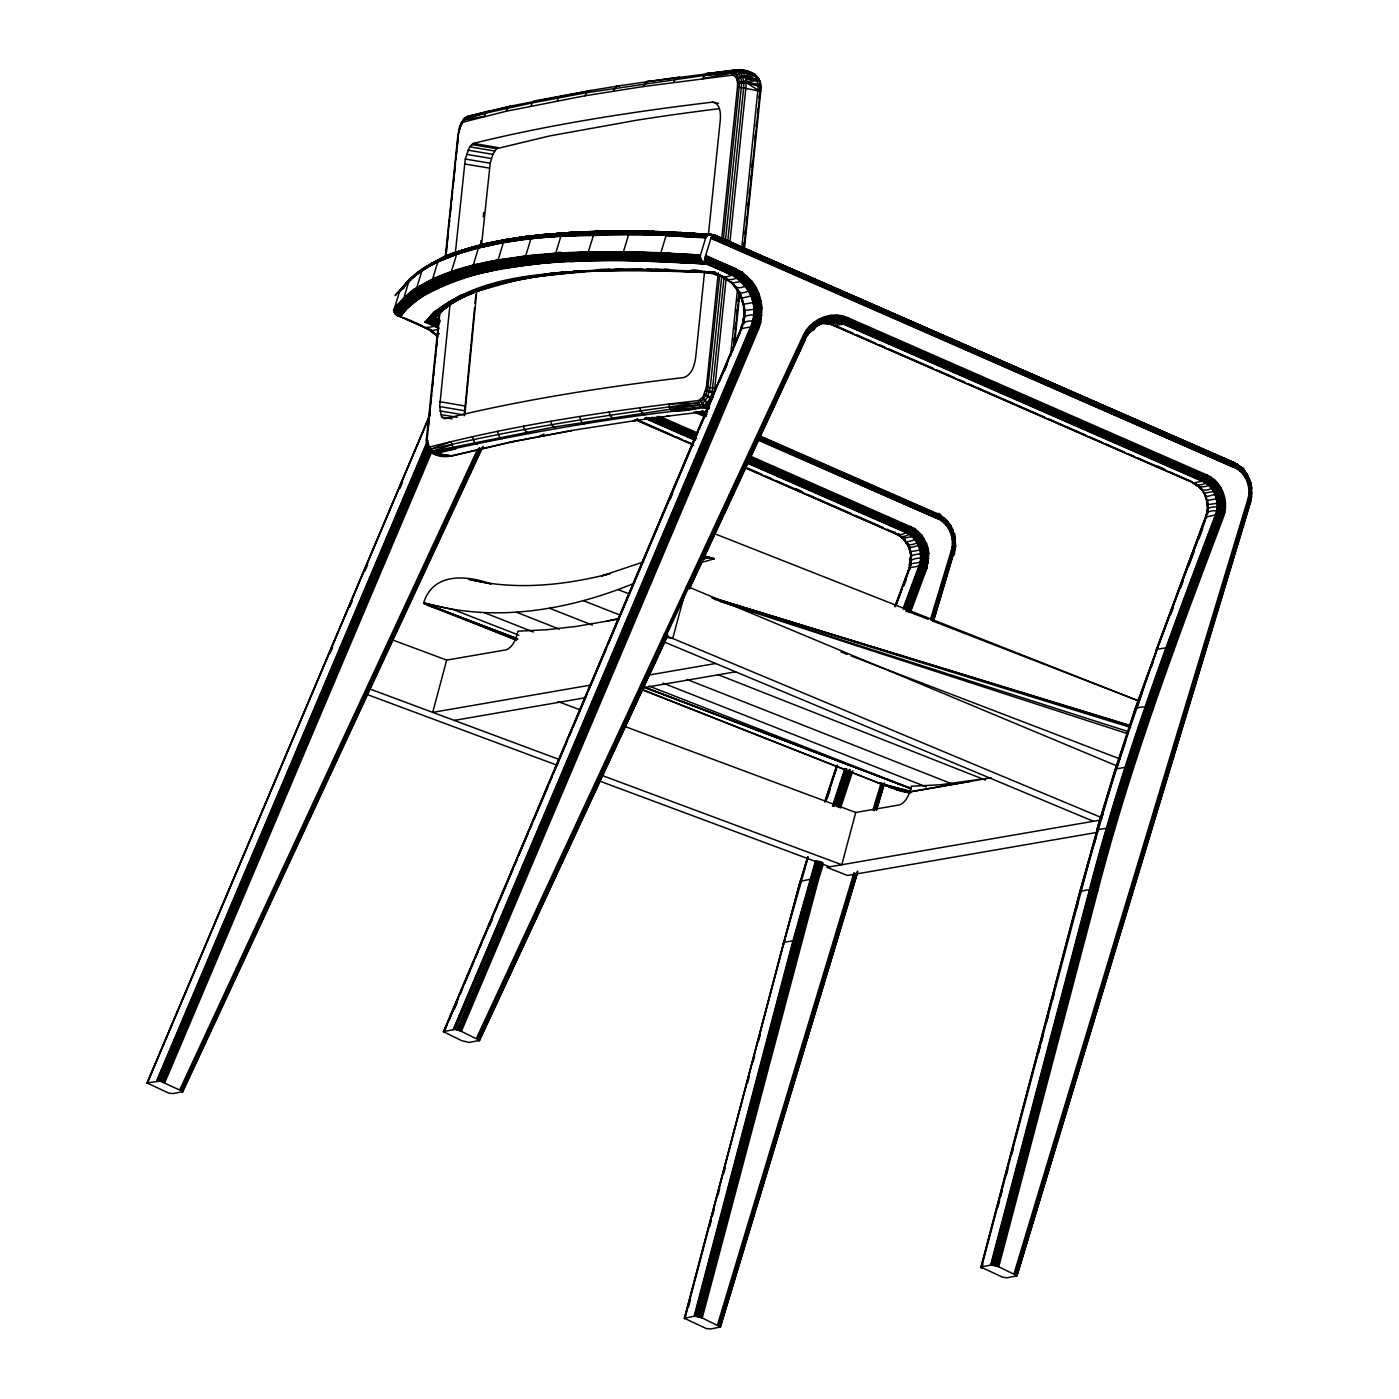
<?xml version="1.0" encoding="UTF-8"?>
<svg xmlns="http://www.w3.org/2000/svg" width="1399" height="1399" viewBox="0 0 1399 1399"><rect width="100%" height="100%" fill="white"/><g stroke="black" fill="none" stroke-linecap="round" stroke-linejoin="round"><path stroke-width="1.5" d="M744.495 307.465L744.828 317.608L743.831 317.118L744.006 310.595L762.035 308.252L760.724 322.557L758.52 329.22L461.338 1031.36L479.577 1040.349L469.26 1042.43L461.618 1040.629L443.396 1031.658L740.963 328.713L751.158 326.806L758.52 329.22M744.023 317.276L743.446 304.317L740.106 292.951M744.67 310.438L743.551 322.697L741.225 330.024M449.236 456.319L431.487 452.979L428.356 449.341L426.992 438.849L429.143 446.683C428.619 457.805 445.127 454.972 452.139 455.952L513.468 441.612L571.649 430.577L510.635 441.962L449.236 456.319C434.634 458.277 423.74 450.198 426.747 435.823L439.513 312.642M805.387 339.625L802.746 336.599C809.951 319.462 831.303 309.861 848.476 318.01L1207.18 475.118C1222.464 481.99 1229.231 501.542 1223.478 516.896C1176.926 639.99 1130.567 763.469 1097.69 891.058L998.764 1266.742L1017.038 1275.748L1007.263 1277.777L1002.733 1277.27L980.856 1267.057L991.174 1264.958L998.764 1266.742M751.211 456.511L914.684 528.542L921.679 535.013L926.593 543.599L908.86 547.936L910.242 546.869M721.814 238.197L737.483 86.913C737.85 82.786 737.465 75.476 732.027 75.161L642.998 86.598L584.747 95.814L506.071 111.273L462.789 122.22L459.869 127.606L458.277 135.143L445.756 256.157M443.396 1031.658L453.713 1029.559L751.158 326.806C759.832 306.748 749.567 280.097 728.179 273.4L705.516 262.837L705.568 255.93L711.042 237.83L713.175 234.77L1233.848 462.404L1234.268 467.511C1246.002 472.775 1251.493 487.394 1247.821 499.408L1014.118 1273.475M741.767 247.903L758.275 86.039L755.355 75.231L740.683 72.223L735.402 76.665M744.408 248.987L760.759 91.232C763.749 76.735 749.06 67.799 735.734 70.02L705.586 73.745L702.473 78.641L732.656 72.853C739.144 73.22 739.616 81.929 739.162 86.86L723.283 240.296M836.759 315.125L834.171 321.63L820.846 323.431M453.189 1029.612L750.633 326.859C763.837 294.157 735.314 270.776 706.093 263.974L701.074 259.514C635.338 255.685 569.148 258.098 504.06 268.398L498.009 264.971L496.855 260.162C468.997 265.775 441.332 273.155 416.745 287.827C409.907 288.456 377.065 330.531 403.874 297.97C437.327 268.958 483.285 261.858 525.692 255.982C583.768 249.179 642.246 252.117 700.462 255.09L700.269 256.612C632.54 250.981 563.867 250.246 496.61 261.176C462.544 267.856 426.065 276.705 400.674 302.044C392.734 306.643 391.44 314.758 400.569 316.734C423.32 285.763 461.303 272.018 497.537 264.289C564.217 251.068 632.855 250.456 700.462 255.09L705.918 237.2L708.506 234.927L714.749 235.294L737.78 245.21L736.836 244.738M427.027 440.755L440.16 310.176M704.624 271.126L695.67 357.602C694.516 365.156 691.963 374.967 683.779 377.538A2502.741 378.604 5.9 0 0 444.847 418.773L441.664 417.129L439.653 406.567L450.216 302.306M458.68 132.363L462.02 121.975L466.322 117.376L532.18 102.914L534.418 100.973L590.763 90.568L509.411 106.341L468.123 116.239L464.066 118.758L459.764 126.452L457.858 135.441L445.109 258.623M464.8 415.101L476.727 291.377M744.933 310.84L741.487 298.004M930.44 619.652L951.285 550.629C954.94 538.615 949.449 523.978 937.732 518.714L757.873 439.583M952.422 543.092C957.353 542.165 956.671 551.538 952.107 546.922M955.115 548.53L955.36 543.494M1250.776 486.345L1250.549 483.11L1251.388 497.449L1251.913 492.291L1248.957 491.888M461.25 124.371L464.066 118.758L467.476 116.589L464.468 118.338L462.789 122.22M757.803 439.916L937.732 518.714C935.336 508.624 944.115 515.182 940.845 520.411M464.101 120.524L461.058 123.252L458.82 131.558M464.223 415.765L474.576 307.623M474.978 303.303L475.817 294.647M480.574 244.895L480.994 240.576M483.267 216.793L483.687 212.456M948.12 522.544C937.767 513.066 952.334 521.897 946.266 525.29M1242.819 474.069C1247.366 470.746 1240.458 462.894 1240.266 471.393M427.954 429.755L428.863 421.099M429.301 416.78L430.192 408.141M430.647 403.821L431.539 395.165M432.204 388.695L432.886 382.207M433.55 375.719L434.442 367.08M434.897 362.761L435.788 354.122M436.243 349.785L437.135 341.146M437.59 336.827L438.482 328.188M446.089 254.705L446.981 246.067M447.435 241.73L448.327 233.091M448.992 226.603L449.674 220.133M450.111 215.813L451.23 205.006M451.685 200.687L452.577 192.03M453.031 187.711L453.923 179.072M454.36 174.753L455.479 163.945M455.934 159.626L456.826 150.97M457.281 146.65L458.173 138.011M726.221 277.771L714.802 387.978C713.7 395.585 711.007 405.465 702.718 407.878C612.045 417.479 522.177 433.375 433.235 453.224L428.619 449.866L428.164 445.582L431.854 453.171L452.139 455.952L435.561 454.133M455.147 254.74L465.29 159.031L469.662 146.808L473.369 143.415A2502.741 378.604 5.9 0 1 712.283 102.179L714.784 102.512C720.572 105.992 720.66 113.809 720.31 119.789L708.436 234.367M481.431 245.962L490.227 163.211L492.868 154.362L496.453 148.714L549.859 135.895L637.332 120.104A2473.589 374.198 5.9 0 1 719.401 108.65M429.143 446.683L430.35 446.858C518.242 424.194 608.25 410.991 698.328 400.586L702.823 397.368L706.373 387.313L718.247 272.77M719.698 274.869L707.527 390.548L703.819 399.222L698.468 403.052C608.548 414.681 518.767 428.129 430.542 449.324L427.937 447.82L427.342 443.081L428.356 449.341L430.105 451.387L427.709 447.365L427.972 445.197M721.657 277.142L710.255 387.348L707.509 397.438L701.878 404.416L553.165 427.167L431.539 451.562L429.913 451.335L427.937 447.82M725.469 240.401L741.365 86.965C741.855 81.352 741.33 71.471 733.968 71.052L705.586 73.745L735.734 70.02C745.352 70.44 757.121 71.699 760.112 82.279L759.22 84.395M724.035 277.404L712.616 387.61C711.584 409.942 692.348 410.117 673.234 411.358L670.768 410.012L668.774 404.066L698.468 403.052L700.847 407.004L708.821 409.155M727.83 240.663L743.726 87.228L743.796 81.229L741.138 72.818L737.71 69.95L646.163 81.684L642.998 86.598M729.806 243.199L745.912 87.595C746.297 81.562 746.157 73.238 739.896 70.16M730.575 355.958L737.518 288.963M733.776 342.248L734.23 337.928M735.122 329.272L735.787 322.802M736.678 314.145L737.133 309.826M738.025 301.187L738.48 296.868M743.621 247.151L744.076 242.831M744.967 234.193L745.405 229.873M746.314 221.217L746.751 216.897M747.87 206.09L748.325 201.771M749.217 193.132L749.672 188.813M750.563 180.156L751.001 175.837M751.91 167.198L752.575 160.71M754.813 139.113L755.268 134.776M756.159 126.137L756.597 121.818M757.489 113.179L757.943 108.842M759.062 98.052L759.517 93.716M733.303 350.047L739.337 291.692M743.813 248.48L760.147 90.708L759.412 80.46C752.627 78.309 742.782 72.468 736.818 79.271M734.562 344.084L739.931 292.216M808.132 334.746L805.894 331.003M394.186 309.266L399.38 292.076C427.569 253.744 479.525 247.186 523.051 239.316L527.528 236.256L591.934 231.744M921.679 535.013C919.825 538.335 903.124 545.313 905.24 539.349M911.239 565.161C904.209 551.521 920.804 554.983 928.866 553.409L926.925 568.116L910.959 611.048M928.936 558.446C920.455 557.956 905.608 556.277 910.015 569.445M911.169 559.915L909.56 567.662L895.098 606.519M910.784 564.899L911.501 555.805M1207.792 513.94C1203.245 504.672 1219.561 507.085 1225.489 507.242M1207.005 513.433L1207.704 508.711M1207.337 513.678L1207.652 504.654L1225.419 502.206M898.892 533.474C898.508 540.766 913.879 533.771 914.684 528.542M705.708 255.475L742.257 272.123L752.242 281.549C747.206 286.498 734.458 292.024 732.866 282.633M944.955 518.662L943.713 522.614M743.726 324.201C738.567 312.974 754.918 314.705 761.913 315.492M744.163 316.734L740.963 329.622L740.963 328.713M743.271 323.903C746.314 310.998 743.883 296.815 735.489 286.34M918.409 531.463L912.638 536.551L902.705 538.265L902.075 536.709L909.682 547.953M562.538 233.231C515.654 237.218 465.342 242.044 424.946 267.996C473.946 239.963 540.066 233.161 598.422 231.255L647.317 231.552M462.877 120.401L461.39 122.605L462.02 121.975M842.688 316.034L839.278 322.417L829.817 324.131L827.963 322.732L833.052 323.868M624.619 231.01L654.207 231.517L598.422 231.255L595.344 232.391L593.683 234.682L620.264 233.948L622.153 231.762L625.703 230.957L683.919 232.968L681.505 232.601C622.17 229.576 562.363 230.52 503.692 240.611L502.258 242.464L483.18 246.906L486.869 243.426L508.029 239.264L512.086 239.841M702.42 397.893L706.845 403.069L706.18 406.462L702.473 404.031L700.637 399.624M699.552 563.01L714.137 558.848L703.085 556.295L714.207 558.498M814.358 321.962C818.258 327.279 811.175 335.987 809.794 326.089M461.058 123.252L459.869 127.606M954.223 537.566C955.22 518.557 952.964 573.677 954.992 548.006M953.803 553.27L955.185 548.198M1248.573 478.615L1251.301 487.761L1249.954 502.171L1251.545 496.785L1248.66 495.701M752.347 73.85L752.557 72.888L738.445 70.457L733.88 75.459M427.237 442.486L426.817 444.13L428.916 447.75L426.957 444.847M684.321 1318.26L800.158 881.37L809.951 879.359L814.498 879.831L818.083 881.003L702.228 1317.963L720.502 1326.969L710.709 1328.998L706.18 1328.49L684.321 1318.26L694.638 1316.179L702.228 1317.963M684.496 1318.802L783.58 942.436L793.495 940.723L801.155 942.279M685.125 1317.788L783.982 942.331L808.01 857.919M688.588 1306.806L690.249 1300.475M709.695 1226.626L711.357 1220.295M712.476 1216.081L714.137 1209.75M718.019 1194.991L719.698 1188.66M723.58 1173.883L725.259 1167.553M747.468 1083.158L749.147 1076.828M753.029 1062.051L754.691 1055.72M758.59 1040.961L760.252 1034.63M694.114 1316.232L792.971 940.775L815.477 861.102M694.638 1316.179L793.495 940.723L816.002 861.05M695.286 1316.179L794.142 940.723L816.649 861.067M696.02 1316.249L794.894 940.758L817.401 861.119M696.842 1316.354L795.716 940.862L818.223 861.224M697.716 1316.529L796.608 941.002L819.097 861.399M698.643 1316.739L797.535 941.195L820.006 861.609M699.57 1317.001L798.462 941.422L820.951 861.854M700.497 1317.298L799.406 941.684L821.86 862.151M701.389 1317.613L800.298 941.964L822.752 862.466M980.874 1267.302L1079.853 891.373L1090.048 889.502L1097.69 891.058M981.049 1267.599L1080.115 891.215M981.346 1267.914L1097.498 829.694L1107.676 828.086L1114.636 829.799M981.801 1268.263L982.902 1264.031M997.907 1207.075L999.568 1200.744M1000.687 1196.512L1002.349 1190.182M1006.231 1175.422L1007.91 1169.092M1011.792 1154.315L1013.471 1147.984M1038.46 1053.045L1040.139 1046.714M1041.241 1042.482L1042.902 1036.152M1046.802 1021.392L1048.463 1015.062M1052.345 1000.285L1054.024 993.955M1076.251 909.56L1077.912 903.229M990.649 1265.028L1089.506 889.554C1122.453 761.756 1168.864 638.066 1215.486 514.797C1220.103 502.503 1214.682 486.869 1202.458 481.361L843.754 324.253L833.699 321.787M991.174 1264.958L1090.048 889.502C1122.977 761.703 1169.389 638.014 1216.028 514.745C1220.645 502.416 1215.206 486.73 1202.948 481.204L844.244 324.113L834.171 321.63L819.622 323.466M991.821 1264.976L1090.695 889.502C1123.624 761.703 1170.036 638.031 1216.658 514.762C1221.327 502.328 1215.853 486.485 1203.455 480.924L844.769 323.816L834.626 321.315L820.024 323.571M992.573 1265.028L1091.447 889.554C1124.376 761.773 1170.771 638.101 1217.392 514.832C1222.131 502.224 1216.57 486.153 1203.997 480.504L845.293 323.396L835.063 320.878L829.887 321.001L819.989 324.026L814.515 327.646L819.989 324.026L819.464 318.727M993.395 1265.151L1092.269 889.642C1125.198 761.878 1171.593 638.224 1218.197 514.989C1223.023 502.119 1217.357 485.733 1204.539 479.962L845.835 322.854C830.009 315.23 811.21 325.093 804.565 340.202L690.441 585.621M994.269 1265.308L1093.144 889.781C1126.073 762.053 1172.467 638.416 1219.071 515.199C1224.02 501.996 1218.214 485.226 1205.081 479.315L846.378 322.207C830.359 314.6 810.825 324.201 804.565 340.202M995.179 1265.518L1094.07 889.974C1126.982 762.263 1173.376 638.661 1219.963 515.444C1225.052 501.891 1219.089 484.649 1205.588 478.58L846.885 321.473C831.163 314.023 811.595 322.819 805.002 338.506L688.99 588M996.123 1265.78L1095.015 890.201C1127.926 762.507 1174.303 638.941 1220.89 515.759C1226.119 501.804 1219.963 484.019 1206.06 477.776L847.357 320.668C831.303 313.061 811.333 322.032 804.6 338.051L478.615 1039.125M997.032 1266.078L1095.942 890.463C1128.836 762.805 1175.212 639.256 1221.782 516.109C1227.185 501.699 1220.837 483.354 1206.498 476.902L847.794 319.811C831.373 312.029 810.965 321.193 804.093 337.579L478.056 1038.775M997.924 1266.41L1096.851 890.761C1129.727 763.12 1176.087 639.605 1222.656 516.493C1228.235 501.611 1221.694 482.672 1206.865 476.01L848.161 318.902C831.373 310.945 810.493 320.336 803.463 337.089L477.374 1038.408M619.18 619.023L576.353 626.402L546.887 629.725L517.945 631.176C516.109 638.171 513.485 646.95 506.106 649.836L446.683 660.101L432.711 712.371L591.375 684.968M969.734 781.481L909.717 791.921L991.139 777.774L940.25 784.787L911.326 786.238C909.49 793.25 906.849 802.029 899.487 804.915L855.751 812.469L841.778 864.739L603.144 775.85M732.027 75.161L735.734 70.02M784.139 943.888L783.388 943.293L800.56 881.02M783.702 943.573L800.158 881.37M1080.693 892.684L1079.766 891.81L1097.498 829.694M1079.923 892.072L1097.096 829.799M1080.238 892.37L1115.93 768.873L1157.06 649.258L1167.221 647.667L1174.041 649.818M1094.245 843.597L1095.942 837.476M928.289 563.395L921.207 562.153L911.046 563.78L895.5 606.414M1207.18 512.664L1156.256 650.063L1205.693 516.861C1206.2 508.134 1218.879 510.845 1224.824 512.174M909.298 568.693L911.046 563.78M1206.568 518.242L1205.693 517.14L1206.917 512.803M506.071 111.273L509.411 106.341L512.261 105.974L468.123 116.239L464.73 119.107L464.048 121.433L464.066 118.758M403.874 297.97L409.068 280.779C446.911 246.294 500.947 239.666 549.755 233.86L563.972 233.546M416.745 287.827L421.938 270.637C466.444 241.397 521.67 236.344 573.415 232.199L633.922 231.569M401.181 316.401L395.322 313.831C419.245 281.968 461.005 272.368 498.009 264.971C565.074 254.391 633.502 254.461 701.074 259.514L700.269 256.699C612.535 253.271 520.498 251.82 438.342 287.372L432.396 284.399L431.294 279.748L409.085 293.807L394.063 309.721L401.181 301.117L393.993 310.665L409.033 294.892L432.623 279.013L437.817 261.805C523.646 224.242 620.876 230.153 712.301 234.63L685.947 233.091L702.42 234.367M451.457 271.441L456.651 254.251C538.16 226.358 626.385 230.24 711.182 234.49L680.456 232.654L677.501 233.72L676.067 236.116L705.848 237.375C612.482 232.654 510.967 224.33 424.946 267.996M432.623 279.013L473.299 265.093L478.493 247.885C553.514 227.95 632.4 230.363 709.241 234.717L622.817 231.447L571.596 232.671L568.868 235.784L620.352 233.423L707.264 235.627C654.067 231.027 600.451 230.345 547.201 234.682L545.12 236.851L502.258 242.464L465.832 250.858L469.557 247.973L509.288 239.299L562.066 233.441M394.133 311.592C417.864 279.695 459.589 269.185 496.628 261.735C563.902 250.946 632.523 251.75 700.357 255.58C608.373 253.184 508.414 247.256 425.313 293.877L420.487 290.87L419.333 286.76L409.033 294.35L394.046 311.138C418.126 278.051 461.093 269.762 498.131 259.899L503.325 242.709M426.083 294.105C511.562 250.141 612.657 260.266 705.656 263.729L676.731 262.19L672.254 258.955L670.488 254.233L700.269 256.699C604.77 252.992 499.443 248.095 415.136 300.855L410.362 297.952L409.085 293.807L400.674 302.044L394.256 311.994C425.418 272.665 479.367 264.743 525.692 255.982L530.886 238.774C589.434 232.321 648.541 231.01 707.264 235.627M498.131 259.899L555.7 253.324L560.894 236.134L647.475 234.333L705.848 237.375M438.342 329.447L431.154 330.689L396.127 314.618C419.665 282.458 461.792 273.19 498.656 265.688C565.773 254.566 634.202 256.384 701.826 260.686L645.394 259.34L594.243 260.371L589.591 256.804L588.297 251.89L593.841 234.158L647.475 234.333L705.656 237.882M588.297 251.89C523.121 258.028 441.157 258.081 398.138 315.912C423.407 285.169 464.206 274.851 501.611 267.786C568.291 256.349 636.283 257.538 703.522 262.382C650.955 260.162 598.212 259.2 545.68 262.907L540.906 259.427L539.612 255.055C489.528 263.204 427.29 268.678 396.756 315.09C416.307 288.439 449.761 277.876 480.469 270.252C552.727 255.178 627.189 255.422 700.602 258.448C617.081 252.817 531.095 254.601 451.055 281.724L446.124 278.558L444.969 274.414L430.997 280.727L409.12 295.469L394.273 312.064C451.772 250.054 546.275 257.941 623.464 251.68L628.658 234.472L676.189 235.539L620.352 233.423M623.464 251.68L660.905 252.729L666.099 235.522M800.176 881.632L807.66 856.853M800.35 881.912L807.923 856.695M818.083 881.003L823.154 864.267M717.582 1324.678L854.002 872.801M872.959 810.038L881.16 782.845M718.334 1325.045L854.772 873.151M873.728 810.388L881.93 783.195M931.192 620.019L952.037 550.979C955.849 538.493 950.148 523.296 937.96 517.822L758.013 438.674M719.016 1325.395L855.436 873.518M874.392 810.755L882.612 783.562M931.874 620.387L952.719 551.346C956.671 538.405 950.743 522.649 938.117 516.965L758.748 438.114M719.576 1325.762L856.013 873.868M875.582 809.024L883.171 783.912M932.434 620.736L953.279 551.696C957.353 538.318 951.25 522.037 938.187 516.179L758.625 437.275M719.698 1327.441L857.395 871.367M876.019 809.356L883.923 783.51M932.871 621.069L953.716 552.045L951.285 550.629M720.1 1327.336L857.797 871.262M876.334 809.689L884.325 783.405M933.185 621.401L953.716 552.045M720.38 1327.179L857.552 872.731M876.508 810.231L884.605 783.23M933.867 620.054L954.013 552.36M1097.638 831.338L1096.711 830.167L1115.125 769.363L1134.974 709.223L1157.06 649.258M1096.729 830.411L1115.528 768.995L1125.443 767.282L1132.998 769.135M1096.886 830.691L1135.149 709.818C1137.894 705.865 1148.072 706.495 1152.811 709.118M1101.328 819.184L1103.164 813.116M1014.887 1273.824L1248.59 499.758C1252.402 487.272 1246.684 472.093 1234.513 466.619L711.357 237.008L1234.67 465.762C1247.296 471.428 1253.207 487.184 1249.255 500.125L1015.552 1274.192M1016.111 1274.541L1249.814 500.475C1253.906 487.097 1247.786 470.816 1234.74 464.958L712.108 235.679L1234.722 464.241C1239.217 466.497 1252.7 476.08 1246.719 480.557M1016.251 1276.238L1250.269 500.825L1247.821 499.408M1016.863 1275.206L1250.269 500.825M1016.653 1276.115L1250.566 501.139M1017.038 1275.748L1250.758 501.681L1251.825 487.744L1248.73 488.024M824.745 801.924L836.375 766.652M824.868 801.697L836.777 766.267M825.55 801.417L837.232 765.166M826.582 798.672L837.529 765.515M827.019 799.039L830.446 788.669M832.475 806.086L844.804 768.751M833.017 806.034L845.328 768.698M833.647 806.051L845.975 768.716M834.399 806.121L846.71 768.785M835.903 804.163L846.85 770.989M836.095 806.419L847.724 771.181M837.004 806.646L849.315 769.345M837.931 806.926L850.225 769.625M838.84 807.223L850.47 772.021M839.732 807.573L851.344 772.37M840.554 807.94L852.848 770.692M1115.615 770.254L1135.376 708.838M1116.734 768.541L1125.618 741.61M740.823 329.272C740.945 319.024 753.781 320.231 760.724 322.557M948.435 528.367C952.282 522.754 950.078 528.262 953.086 532.862M1244.585 471.778L1247.313 474.681L1244.988 477.146M673.811 82.314L674.825 79.323L679.634 77.085L616.504 86.178L613.304 91.092M428.042 328.555C417.392 325.984 441.07 329.867 439.863 320.144C434.389 314.006 431.644 325.267 424.911 321.91C474.681 270.304 555.56 273.592 621.925 269.308M848.476 318.01L844.244 324.113L833.594 325.425L1193.469 482.917L1203.455 480.924L1207.18 475.118M910.627 526.321C910.224 532.477 897.703 538.178 895.203 532.18M516.388 640.235L423.722 602.672C433.235 572.156 466.899 575.234 491.136 583.925L468.438 579.238C515.007 590.623 564.059 585.429 610.051 573.695L601.57 575.933L643.627 561.891M584.747 95.814L587.982 90.9L619.25 85.846L616.504 86.178M557.344 100.763L558.393 97.755L563.43 95.499M531.13 105.904L532.18 102.914L585.779 92.824L733.968 71.052M490.822 110.976L485.645 113.267L484.579 116.274L463.244 120.034M1134.991 709.503L1156.658 649.363M1136.18 708.104L1155.959 652.808M1137.335 706.443L1142.476 692.103M1151.255 667.533L1153.458 661.395M894.818 606.694L909.28 567.837L919.475 565.948L926.925 568.116M896.654 603.826L901.988 589.504M903.509 585.412L909.595 569.061M903.929 585.814L906.22 579.676M902.967 608.95L918.951 566C923.55 553.724 918.146 538.073 905.905 532.582L746.489 462.754M903.509 608.897L919.475 565.948C924.092 553.637 918.671 537.95 906.395 532.424L746.979 462.597M904.139 608.915L920.122 565.965C924.774 553.532 919.3 537.706 906.919 532.145L747.486 462.317M904.873 609.002L920.857 566.053C925.578 553.427 920.017 537.373 907.461 531.725L748.028 461.897M905.678 609.142L921.661 566.193C926.488 553.322 920.822 536.936 908.003 531.183L748.57 461.355M905.8 611.398L922.518 566.403C927.467 553.217 921.661 536.447 908.528 530.536L747.118 459.834M906.692 611.66L923.427 566.665C928.499 553.112 922.536 535.869 909.035 529.801L749.619 459.974M908.371 609.912L924.337 566.98C929.566 553.007 923.427 535.24 909.525 528.979L750.091 459.169M908.511 612.307L925.246 567.329C930.65 552.92 924.302 534.575 909.945 528.123L748.535 457.421M909.385 612.692L926.121 567.714C931.682 552.832 925.141 533.893 910.329 527.231L748.902 456.529M1156.413 650.395L1206.498 516.336L1208.106 508.606L1206.253 495.963M1156.693 650.762L1205.378 519.886M1170.806 614.336L1173.096 608.215M1180.704 587.755L1182.977 581.617M1189.063 565.266L1194.396 550.944M1198.96 538.685L1202.755 528.455M436.156 325.95L427.499 322.155L433.568 312.099L460.446 295.294C496.225 287.372 531.795 272.455 569.62 272.49L571.457 272.001C522.334 278.961 463.821 282.213 428.776 322.067L437.24 324.988M1247.978 484.211L1250.951 483.11L1247.104 474.348M924.442 539.087C918.986 542.322 906.482 549.492 904.961 539.839M1203.944 492.238L1205.816 496.785L1223.128 492.396M733.478 75.301L737.85 70.23M160.273 1081.13L183.024 1091.57L173.249 1093.598L168.684 1093.074L146.86 1082.861L160.273 1081.13L428.741 446.806L427.36 445.669L426.992 439.601M752.242 281.549L756.125 287.495C753.939 289.785 736.399 296.028 739.406 291.429M431.854 453.171L432.676 452.664L430.262 451.51L430.35 446.858M146.878 1083.123L430.245 413.877M147.052 1083.421L429.965 414.961M147.664 1082.389L428.951 417.776M330.094 653.368L332.647 647.335M349.698 607.079L352.251 601.045M365.017 570.844L367.587 564.811M399.957 488.338L402.51 482.288M156.636 1080.832L427.744 440.318M157.178 1080.78L427.412 442.276M157.825 1080.78L427.202 444.322M158.559 1080.85L427.08 446.421M159.381 1080.955L427.884 446.578M161.182 1081.34L428.706 449.289M162.127 1081.602L429.598 449.639M163.053 1081.899L430.507 450.006M163.945 1082.231L431.364 450.426M164.785 1082.581L431.312 452.874M443.588 1032.2L741.225 328.52M444.2 1031.168L741.645 328.415M444.76 1030.503L447.313 1024.47M449.009 1020.448L458.382 998.309M460.096 994.269L462.649 988.236M464.346 984.214L473.719 962.075M475.433 958.035L477.986 952.002M479.682 947.98L482.235 941.947M483.949 937.907L493.322 915.768M495.019 911.746L497.572 905.713M499.286 901.69L512.908 869.478M514.622 865.456L517.175 859.406M518.872 855.384L528.245 833.244M529.941 829.222L532.512 823.172M534.208 819.149L547.848 786.955M549.545 782.915L552.098 776.882M553.812 772.86L567.434 740.648M569.148 736.626L571.701 730.593M573.398 726.553L587.038 694.359M588.734 690.319L606.624 648.052M608.338 644.03L697.786 432.676M699.483 428.654L713.123 396.442M719.086 382.347L728.459 360.208M730.156 356.185L732.709 350.152M734.423 346.13L740.386 332.035M454.57 1008.714L457.123 1002.681M489.493 926.19L492.046 920.157M670.086 499.513L672.639 493.48M705.009 416.989L707.562 410.956M724.612 370.7L727.165 364.667M453.713 1029.559L751.788 326.841C756.562 315.282 755.635 301.764 749.724 290.782C741.173 274.012 720.817 270.584 705.516 262.837M454.36 1029.577L752.522 326.946C757.331 315.265 756.387 301.607 750.441 290.52C741.697 273.435 720.887 270.024 705.323 262.085M455.112 1029.629L753.327 327.104C758.206 315.282 757.244 301.432 751.211 290.205C742.292 272.788 721.027 269.377 705.183 261.246M455.934 1029.751L456.808 1029.909L754.183 327.331C759.132 315.317 758.171 301.24 752.032 289.82C742.939 272.071 721.254 268.625 705.096 260.336M457.735 1030.136L755.075 327.628C760.112 315.37 759.132 301.047 752.872 289.401C743.551 271.336 721.464 267.699 705.113 258.867C724.07 266.912 749.409 272.7 756.509 295.084C760.287 305.664 760.234 317.556 755.967 327.978L458.662 1030.398L456.808 1029.909M459.589 1030.696L756.859 328.363C762.123 315.579 761.091 300.61 754.568 288.474C744.967 269.832 722.251 265.95 705.358 256.891C725.014 265.076 750.983 271.319 758.293 294.402C762.228 305.454 762.175 317.888 757.716 328.782L460.498 1031.011L458.662 1030.398M1237.398 469.19C1241.158 464.59 1232.502 461.67 1241.647 467.756M180.051 1089.261L477.636 449.254M180.821 1089.629L479.28 447.75M181.503 1089.978L479.909 448.222M182.08 1090.346L480.434 448.694M182.535 1090.695L480.836 449.131M182.237 1092.042L482.025 447.558M182.639 1091.937L483.075 446.264M476.604 1038.041L802.746 336.599M479.07 1039.474L666.903 635.531M478.79 1040.821L667.445 635.094M479.192 1040.716L667.848 634.989M689.27 588.402L805.264 338.925M479.455 1040.559L667.323 636.248M689.427 589.031L805.404 339.31M759.395 85.042L759.657 81.369C752.784 79.288 743.254 73.535 737.011 79.883M569.62 272.49L548.74 274.694C507.959 279.713 459.939 287.145 432.186 320.931L438.272 323.606L433.078 320.319L441.35 310.491L433.812 319.584L438.761 322.802L433.078 320.319C454.78 292.741 491.958 285.221 524.24 277.159M404.119 288.142L400.306 290.38L416.08 273.714C405.623 282.091 374.74 318.115 415.608 274.152C437.467 257.224 464.835 247.815 491.679 243.269L487.831 244.265M1211.237 477.321C1208.491 484.351 1197.457 487.604 1192.035 482.13L829.922 323.851M742.257 272.123C739.337 279.398 727.935 282.388 722.846 276.372M471.253 291.831C457.963 299.578 442.101 306.014 433.463 319.969L438.761 322.802M594.12 260.564L570.023 261.578M436.698 325.53L429.948 321.84C464.748 284.504 520.148 276.757 568.484 272.578C616.417 267.821 664.63 269.115 712.633 272.333C718.929 278.261 734.055 279.205 736.416 268.923L705.568 255.93L736.101 269.832L705.463 256.402M396.127 314.618C412.688 285.448 447.575 275.096 477.863 266.807C522.754 256.769 568.728 251.68 614.738 252.205L615.805 256.559L620.369 260.162L704.362 263.029C625.108 257.591 544.106 256.734 466.619 276.6L461.687 273.347L460.323 269.063L431.014 281.286L409.277 296.063L394.466 312.519M487.936 111.325L466.164 117.289L467.686 118.338L464.468 118.338M438.971 328.065L426.188 322.102L432.693 314.443L438.901 313.149L455.794 300.173M735.717 77.067L738.969 73.622L743.271 72.818L755.355 75.231L758.485 78.816M428.776 322.067C438.114 303.915 457.613 297.445 474.995 289.663M426.188 322.102L431.609 314.32M395.322 313.831C421.833 274.134 473.439 263.956 517.525 257.591L518.679 261.823L523.506 265.25C582.369 257.171 642.158 257.923 701.424 260.039C634.464 254.723 566.84 256.734 500.457 267.139C463.052 274.204 422.341 284.609 397.071 315.317L426.153 327.943M1207.914 509.323L1206.655 500.65L1208.176 500.177M489.02 243.094C477.619 247.448 441.297 253.044 437.817 261.805L456.651 254.251L478.493 247.885M690.704 270.689L701.021 271.144L692.383 271.598C636.755 268.276 580.62 268.258 525.534 277.457C490.699 283.035 453.293 293.388 430 321.822L435.264 314.425L451.02 300.995L455.759 300.575L469.155 294.105L497.502 284.242L551.906 273.47L545.593 274.291M950.183 531.777L952.859 529.994L950.743 525.692M1214.962 480.242C1211.254 487.412 1196.949 488.653 1195.918 484.579M400.569 316.734C421.554 284.014 461.25 271.703 497.152 263.607C554.074 252.047 612.692 252.415 670.488 254.81M398.68 314.705L394.71 312.974L401.163 304.352L400.761 303.163M433.06 607.393L423.705 603.424L425.541 603.021C494.424 623.08 568.728 610.226 633.939 583.383M397.071 315.317C418.668 281.426 460.009 270.759 496.89 262.942C564.094 252.047 632.628 252.012 700.357 257.486C632.628 253.534 564.252 251.855 497.152 263.607C460.271 271.563 419.123 281.741 394.71 312.974M747.573 276.372L741.767 281.426L732.272 283.105L731.135 282.108L739.179 292.688M824.081 322.802L825.375 320.074L824.99 316.471M737.78 245.21L714.749 235.294L678.725 233.073L595.344 232.391L546.135 235.452L503.203 241.013L466.864 249.442L437.59 260.546L414.838 275.113C446.893 250.089 488.251 242.062 527.528 236.256L531.288 236.396C485.785 243.216 432.291 250.456 401.933 289.033C419.035 266.405 446.298 254.635 473.002 247.606C445.004 253.936 416.447 268.013 399.537 291.622C409.12 278.209 423.355 269.168 437.817 261.805M431.749 264.988C418.913 267.874 409.487 280.237 401.058 289.645L407.249 281.829L399.992 290.782M807.258 335.393L811.542 330.444M401.058 289.645L407.721 281.391L416.675 273.295L427.482 265.827M401.478 289.331L408.298 280.972L410.834 279.922M599.839 270.339L639.99 269.955L715.151 272.21M407.109 283.542L418.231 272.56L442.399 258.605L440.265 259.007M429.948 321.84C442.644 303.723 464.363 296.448 483.652 288.089C466.549 293.86 444.707 303.915 432.641 320.633L438.272 323.606M434.547 318.412L440.72 311.312L434.372 318.78L439.181 321.945L434.127 319.182L440.72 311.312L458.837 298.547M433.078 320.319C452.192 295.993 483.967 287.547 512.506 280.29M434.127 319.182L449.044 304.387M427.499 322.155C473.439 272.525 548.635 276.32 610.524 269.587M399.38 292.076L409.068 280.779L402.335 288.841L404.853 285.956M432.186 320.931L438.901 313.149M439.951 312.292L448.275 305.349L470.221 293.283M515.497 278.908L513.958 280.167C564.147 270.129 615.63 268.975 666.641 270.304L668.705 269.377L664.42 269.29M910.784 560.142L911.099 555.875L909 547.656M518.837 635.181L453.766 609.754L423.617 603.196L517.56 638.906M1218.232 483.792C1213.632 488.216 1202.913 494.022 1198.681 486.747M759.849 88.837L760.322 86.808L746.052 82.576L737.588 83.573M436.383 314.215C477.514 278.768 536.447 276.425 588.157 270.776L686.419 270.794L714.259 272.857L727.27 279.485M416.412 274.816L422.585 269.92M424.159 602.759L429.843 606.099L516.511 639.885M526.339 276.722L525.534 277.457L528.175 277.667L548.74 274.694M568.868 430.909L635.356 420.574L637.507 418.651M437.765 324.341L431.154 321.455L437.345 313.918L431.766 321.14L438.202 313.551L446.526 306.573L458.4 299.019L448.712 304.86M544.089 434.04L539.052 436.313M416.098 274.921L419.21 272.263L416.675 273.295M432.693 314.443L440.965 307.413L447.225 306.189M454.01 253.167L450.286 256.104L456.651 254.251M440.965 310.84L457.735 298.634M439.478 312.729L448.275 305.349M488.234 286.428L498.604 283.455L481.851 289.261M425.313 293.877L406.724 308.445L399.31 316.384C420.487 283.298 460.726 270.409 497.537 264.289C564.427 252.117 632.89 254.233 700.479 257.941C604.945 258.518 485.645 239.911 406.724 308.445L401.163 304.352M819.692 324.446L815.285 325.495M426.52 604.141L517.752 639.343M446.246 306.154L455.882 299.998M444.83 307.203L454.692 299.911M425.698 267.034L406.497 282.808C419.158 269.115 436.068 260.476 453.119 253.499M425.961 267.559L429.336 265.215M422.026 270.899L425.401 268.556M1220.977 487.884L1214.017 491.451L1204.102 493.165L1201.339 489.055L1204.102 493.165M414.594 275.603L421.938 270.637M466.322 117.376L488.758 111.483M425.646 268.136L442.399 258.605M503.692 240.611L528.665 236.151L552.133 233.825M528.63 277.002L532.494 276.32L491.084 285.134L471.008 292.321L484.421 287.145M447.802 305.786L457.333 299.858M909.647 793.076L883.014 784.734L642.403 689.917M951.442 535.432L954.398 534.331L955.482 543.791M426.188 266.614L452.402 253.866L486.869 243.426L467.948 248.637M737.535 82.821L741.418 81.404L757.663 80.932L745.44 78.431L757.593 80.355M1207.564 509.184L1207.652 504.654M456.634 300.243L480.976 289.593M430.472 265.041L443.675 258.57M459.169 298.057L464.241 295.609M457.928 299.438L469.155 294.105M547.201 234.682L600.748 231.255L642.893 231.535M646.618 269.342L667.463 270.042L617.833 269.342L590.728 271.039L636.388 269.71L692.383 271.598L675.227 270.741M460.288 298.127L483.162 288.509L497.502 284.242M642.456 269.203L598.964 270.602M464.923 295.434L498.604 283.455M465.22 294.944L469.067 293.195M437.153 261.018C522.596 225.764 618.078 231.622 708.506 234.927M444.375 257.766L456.161 252.782M447.61 256.909L473.002 247.606M756.125 287.495L759.097 294.052L741.33 298.267M911.623 551.398L910.102 551.853L928.079 548.425L926.593 543.599M818.887 324.883L824.466 322.504M444.287 257.871L468.735 249.424M469.732 293.703L482.568 288.893M430.542 449.324L450.88 441.699L453.119 447.593L455.812 448.904L433.935 453.993M512.366 280.832L513.258 280.517L494.914 285.151M702.333 559.198L708.436 557.134L705.148 556.015M952.194 539.227L955.325 538.982L954.013 534.331M451.807 254.251L469.557 247.973M429.406 446.806L429.406 449.271L431.539 451.562L451.3 444.952M700.986 560.055L709.223 557.309L714.137 558.848M571.596 232.671L606.309 231.535M479.962 289.838L495.911 284.924M487.831 286.463L497.17 283.56M483.652 288.089L511.982 280.622M453.119 447.593L433.235 453.224L431.539 451.562M464.73 119.107L485.645 113.267M467.353 249.022C502.608 238.739 539.245 234.577 575.776 232.182L592.074 232.112M474.926 247.098L496.418 242.01M1224.615 497.205L1206.62 500.685M500.65 282.93L510.932 280.395M475.065 247.116L491.679 243.269M606.344 621.226L618.515 618.41M500.597 282.983L510.565 280.692M507.05 281.182L511.055 280.272M484.666 272.385C555.91 254.583 630.232 256.384 702.91 261.893L646.46 260.057L594.75 260.564M759.097 294.052L761.091 301.047L743.061 304.37L739.721 293.3M823.626 322.942L829.485 321.455L830.814 315.265M485.978 243.741L508.029 239.264M493.777 242.849L498.009 242.01M591.847 270.969L592.809 270.776L573.59 271.878M524.52 277.859L514.57 279.783L551.906 273.47M528.507 277.089L532.494 276.32M511.369 281.042L550.611 274.187M500.475 241.293L504.549 240.558M664.612 270.532L666.641 270.304L598.51 270.077M545.383 236.361C599.034 230.643 653.088 233.371 706.862 235.941C638.748 231.412 569.62 229.558 502.258 242.464C560.125 233.231 619.005 230.66 677.501 233.72M520.865 278.349L524.747 277.667M527.161 276.915L531.043 276.25M435.719 334.326C423.232 321.997 433.393 338.033 439.321 333.696M649.258 674.983L715.711 663.493M454.255 720.398L585.254 697.769M643.243 687.748L735.594 671.8M1099.387 820.251L826.809 867.328L847.514 875.494L1096.833 832.422M505.878 239.579L527.528 236.256M505.004 239.894L528.665 236.151M529.329 277.544L589.626 270.759M516.843 238.547L523.034 237.62M527.161 237.008L531.288 236.396M545.925 274.029L550.244 273.4M640.497 688.763L884.728 785.381L901.533 791.309L909.787 792.673M540.311 235.854L545.942 235.067M531.2 277.037L549.737 274.484M669.264 415.958L632.663 420.889L635.356 420.574M536.691 275.76L542.952 274.938M547.131 274.396L555.49 273.417L551.311 273.854M537.199 275.376L541.396 274.834M573.695 232.829L591.655 231.867M534.418 100.973L537.251 100.623M510.635 441.962L513.468 441.612M483.652 447.872L486.52 447.523M447.173 455.847L450.163 455.479M646.163 81.684L648.874 81.352M666.589 416.272L706.512 411.446M518.767 238.53L522.806 238.057M473.299 265.093C479.367 261.683 477.461 271.931 483.914 272.123M526.531 236.448L550.874 233.773M537.338 235.749L545.4 234.892M558.166 272.822L564.409 272.175M559.652 272.98L567.994 272.106M670.768 410.012L700.847 407.004L709.415 407.826M423.74 603.196L517.21 638.591M703.487 75.651L732.656 72.853M559.373 273.12L569.445 272.193M523.121 238.792L593.841 234.158M557.974 272.927L568.116 272.036M542.445 235.662L546.729 235.294M557.432 234.367L563.849 233.808M558.498 272.543L562.573 272.193M948.085 521.932L947.14 521.722L952.457 530.431M568.501 232.986L577.105 232.391L566.7 232.986M586.286 270.707L574.185 271.528L589.364 270.724M568.484 272.578L592.809 270.776M523.051 239.316L530.886 238.774M525.692 255.982L588.489 251.89L641.984 252.537L643.155 257.014L647.65 260.669L706.093 263.974M574.762 271.161L580.812 270.759M669.142 407.336L699.343 405.308M470.326 116.117L468.123 116.239L468.49 117.306M574.902 271.179L583.558 270.724M573.223 270.899L577.577 270.672M545.12 236.851L560.894 236.134M578.941 232.899L591.952 232.356M713.577 272.945L690.162 271.546C689.777 264.376 744.6 284.749 713.158 272.788L616.05 269.395M737.483 86.913L760.759 91.232M572.453 232.391L626.909 231.027M706.373 387.313L714.802 387.978M589.486 270.986L639.99 269.955M430.07 330.339L431.154 330.689M609.877 269.273L599.209 269.64L617.833 269.342M600.066 270.269L640.934 269.78L691.333 271.651M465.884 117.831L468.053 117.778M819.901 322.977L828.54 323.694L834.766 325.81M820.374 323.274L829.817 324.131M1233.848 462.404L1238.185 465.098M744.898 76.106L755.81 75.896L758.853 79.376M824.711 323.326L822.962 322.47L828.225 323.274M597.46 231.43L683.919 232.968M602.042 231.482L628.186 231.272M955.325 538.982L955.22 543.896M656.306 232.339L680.299 232.933M891.46 787.235L889.589 787.217L910.557 792.149M555.7 253.324C565.861 248.97 561.594 259.41 569.306 261.281M637.682 269.955L665.697 270.479M646.74 269.29L668.145 269.727L655.589 269.29M706.32 236.553L647.737 233.86L653.018 231.43L682.677 232.706M683.866 270.741L700.444 271.493L685.475 270.707M676.889 270.741L699.727 271.791L680.386 270.741M1207.32 504.829L1207.145 500.475M910.732 555.998L910.609 551.678M574.534 232.112L575.776 232.182M700.304 255.825L660.905 252.729M710.884 272.071L715.081 272.298M614.231 270.199L611.678 269.902M706.163 272.14L714.714 272.613L706.478 272.036M721.534 276.337L714.679 272.648L688.903 271.284L713.403 272.892M655.484 231.779L674.895 232.899M685.982 233.091L712.913 234.7M685.388 233.528L697.961 234.28M620.264 233.948L628.658 234.472M712.301 234.63L680.456 232.654L709.241 234.717M694.796 270.864L700.899 271.284M693.309 271.441L699.605 271.861M714.277 272.84L703.802 272.14L714.609 272.7L732.272 283.105M678.06 233.371L707.562 235.399M694.131 271.179L700.304 271.616M687.643 270.864L713.018 272.648M705.918 237.2L676.626 234.56M731.694 275.183L728.179 273.4M708.576 234.822L714.749 235.294L714.015 234.717M476.15 289.855L477.531 289.995M911.064 791.537L878.187 782.863L910.784 791.799M435.474 454.045L445.004 455.235M910.766 556.05L910.277 551.783M473.369 143.415L498.306 147.629M471.515 144.517L496.453 148.714M469.662 146.808L494.599 151.005M467.931 150.148L492.868 154.362M466.444 154.31L491.381 158.524M465.29 159.031L490.227 163.211M464.555 163.945L489.493 168.142M439.933 401.74L464.87 405.955M439.653 406.567L464.59 410.746M439.863 410.904L462.737 414.751M440.545 414.506L457.176 417.304M441.664 417.129L452.052 418.878M664.577 637.087L672.727 638.469L1101.363 817.541M760.864 86.86L758.241 84.902L746.052 82.576L758.101 90.148M745.195 77.032L757.331 79.393M742.782 72.206L754.656 74.584L740.491 70.387L755.425 74.514M712.283 102.179L718.387 103.439M737.71 69.95L749.899 72.503M898.718 789.736L901.725 790.732L897.214 789.246L910.067 792.638M909.263 792.289L895.028 789.176L898.927 790.505M714.137 392.14L705.935 390.076M894.346 788.949L910.889 792.586M440.58 454.045L444.795 454.99M897.231 789.928L909.507 792.761M713.84 393.329L705.743 390.863M888.837 786.938L909.21 791.764M743.271 72.818L755.81 75.896M883.014 784.734L910.417 791.659M727.55 273.365L729.159 273.767L705.778 263.467L732.184 275.026M745.982 81.439L758.241 84.902M712.231 398.103L704.659 394.063M1129.605 725.871L712.178 597.723L1130.025 725.382M712.108 597.688L1129.08 725.574M714.12 598.492L1130.602 727.445M711.759 399.152L704.344 394.763M713.997 599.139L1127.611 731.397M720.205 601.465L1127.524 733.671M887.176 785.731L895.745 788.739M709.468 403.069L705.446 400.971L702.823 397.368M707.387 556.627L709.223 557.309M391.615 639.588L446.683 660.101M557.956 701.546L580.393 709.905M625.266 726.623L855.751 812.469M369.493 688.833L558.271 759.132M367.36 694.569L557.659 765.445M598.58 780.677L829.799 866.803M706.845 403.069L708.873 403.856M709.276 408.298L703.575 406.042L700.182 399.922M641.984 686.262L911.239 788.739L641.984 686.594M643.785 686.822L911.221 788.704M841.009 652.021L847.129 654.365M851.204 655.939L1120.109 758.975M907.899 611.415L913.984 613.776M914.754 614.109L920.874 616.469M922.098 616.924L928.184 619.285M933.098 621.226L939.201 623.587M940.373 624.006L946.458 626.367M947.35 626.752L953.471 629.13M954.573 629.515L960.658 631.876M961.62 632.296L967.723 634.656M968.79 635.024L1139.258 701.161M648.979 686.035L911.309 788.511M618.48 589.696L628.606 593.701M583.645 600.748L620.124 615.123M664 635.024L672.727 638.469L686.699 586.198L1117.329 766.092M549.702 608.303L592.267 625.073M717.897 674.598L985.368 780.03M516.703 612.307L559.25 629.095M686.909 679.407L952.369 784.052M484.701 612.797L533.334 631.981M663.021 683.097L926.435 786.938M716.585 534.488L1138.908 701.021M664.035 641.914L1093.406 821.283M713.158 272.788L722.706 276.722M713.595 234.665L1234.18 462.684M713.175 234.77L1234.443 463.086M712.738 235.032L1234.618 463.594L1244.673 471.341M712.318 235.434L1234.722 464.241M711.916 235.976L1234.67 465.762L711.531 236.641M711.199 237.41L1234.513 466.619L711.042 237.83L1234.268 467.511L710.902 238.267M705.271 257.381L735.734 270.724L705.201 257.871L735.297 271.581L705.148 258.378M705.096 259.375L734.825 272.385M1157.882 466.129L1163.863 468.752M835.151 325.372L853.075 333.224M857.062 334.973L875.005 342.825M878.992 344.574L884.972 347.197M888.942 348.928L932.801 368.129M936.77 369.878L954.713 377.73M958.7 379.479L964.68 382.102M968.668 383.851L1044.388 417.007M1048.376 418.756L1086.236 435.334M1090.223 437.083L1102.185 442.329M1106.172 444.078L1124.096 451.929M1128.084 453.678L1134.064 456.284M1138.052 458.033L1165.944 470.256M1169.931 472.005L1191.861 481.606M702.298 410.816L706.285 412.565M759.552 435.771L937.645 513.888M701.948 410.956L705.935 412.705M759.937 436.348L937.89 514.29M702.42 411.603L706.408 413.352M758.328 436.086L941.737 516.791M700.759 411.463L706.74 414.087M758.625 436.803L938.169 515.444L947.962 522.981M700.025 411.866L706.023 414.489M758.066 437.275L938.187 516.179M698.049 411.621L706.093 415.346M758.066 437.957L938.117 516.965M696.037 411.638L706.04 416.255M758.013 439.006L937.96 517.822M693.834 411.901L703.889 416.063M659.541 416.36L697.402 432.938M434.372 318.78L439.566 321.036L434.757 317.905L441.35 310.491L434.582 318.342L439.566 321.036M657.233 416.377L697.104 433.847M433.812 319.584L439.181 321.945M656.865 417.269L696.719 434.739M654.452 417.269L696.3 435.596M651.969 417.199L695.81 436.401M651.462 417.934L695.303 437.135M648.944 417.706L696.754 438.656M646.408 417.374L694.219 438.324M645.866 417.794L693.694 438.744M645.341 418.091L695.163 439.916M424.911 321.91L438.482 328.223M644.852 418.249L694.673 440.055M795.576 488.548L801.557 491.171M405.063 318.098L422.603 325.775M638.241 420.225L672.115 435.054M676.102 436.803L682.082 439.426M686.07 441.175L692.05 443.798M747.835 468.228L761.79 474.331M765.778 476.08L771.758 478.703M775.746 480.452L803.638 492.675M807.625 494.407L851.466 513.608M855.454 515.357L883.346 527.58M887.333 529.329L895.308 532.809M638.416 420.749L692.225 444.305M746.034 467.878L900.169 535.904M635.024 419.665L693.659 445.109M744.635 467.668L896.916 534.138M700.777 411.848L706.757 414.471M698.94 411.813L704.921 414.454M698.014 412.285L706.023 415.818M695.915 412.32L703.907 415.835M1223.478 516.896L1216.028 514.745L1205.693 517.14M477.269 443.92L474.593 442.591L472.372 436.698M714.679 272.648L721.272 275.935M502.258 438.569L499.6 437.24L497.414 431.329M756.632 77.102L754.865 74.234M528.42 433.428L524.048 429.441L523.646 426.188M555.77 428.496L551.433 424.509L551.049 421.239M584.257 423.792L581.687 422.446L579.588 416.517M613.881 419.298L609.667 415.276L609.282 412.005M1233.463 462.282L1237.993 464.73M936.91 513.485L941.649 516.318M644.642 415.013L640.48 410.991L640.112 407.721M1192.035 482.13L1199.258 487.044M1192.298 482.533L1199.695 487.027M895.745 533.736L899.732 535.922M424.981 327.558L430.717 330.706M1237.346 464.381L1241.508 467.441M945.094 518.977L941.457 515.951M940.355 515.601L945.129 519.396M1195.341 482.917L1201.514 488.636L1206.235 496.732M898.788 534.715L903.142 538.23M898.892 535.187L902.705 538.265M899.085 535.555L902.372 538.16M726.431 278.768L731.834 283.14M429.79 328.922L433.043 331.528M429.895 329.989L435.299 334.344M434.967 334.256L437.66 337.229M428.164 604.858L429.248 605.872M1240.93 467.126L1244.708 470.973M944.377 518.347L948.155 522.194M1198.523 486.013L1202.301 489.86M1198.558 486.432L1201.881 489.895M901.988 537.216L907.549 544.386M902.005 537.636L905.345 541.116M731.222 281.601L736.276 287.547M731.152 282.528L735.857 287.582M434.582 333.329L437.38 336.425M432.169 452.157L433.568 453.801M1244.428 470.536L1247.313 474.681M1244.113 470.466L1249.272 478.965M947.875 521.757L950.778 525.902M947.56 521.687L950.69 526.181M904.751 540.609L907.251 544.351M735.279 287.092L738.899 292.653M427.499 446.491L429.825 450.828M950.271 525.534L952.719 530.186M1203.7 492.57L1207.022 500.65M907.741 543.074L911.536 554.581M907.391 543.459L910.871 551.801M907.164 543.774L909.28 548.006M907.059 544.036L909 548.006M426.538 440.702L428.759 446.858M738.812 292.111L741.732 298.319M738.707 292.356L741.47 298.319M429.406 449.271L430.262 451.51M1249.255 478.563L1250.758 483.267M952.719 529.784L954.205 534.47M952.439 529.784L953.908 534.61M1205.553 496.435L1207.512 504.864M908.86 547.831L910.207 551.906M1250.828 483.092L1251.755 487.796M1207.599 500.335L1208.071 503.36M928.079 548.425L928.866 553.409M459.484 127.309L459.641 128.323M761.091 301.047L762.035 308.252M698.328 400.586L698.468 403.052M910.836 555.945L911.029 560.404M458.295 577.437L458.295 577.437"/></g></svg>
